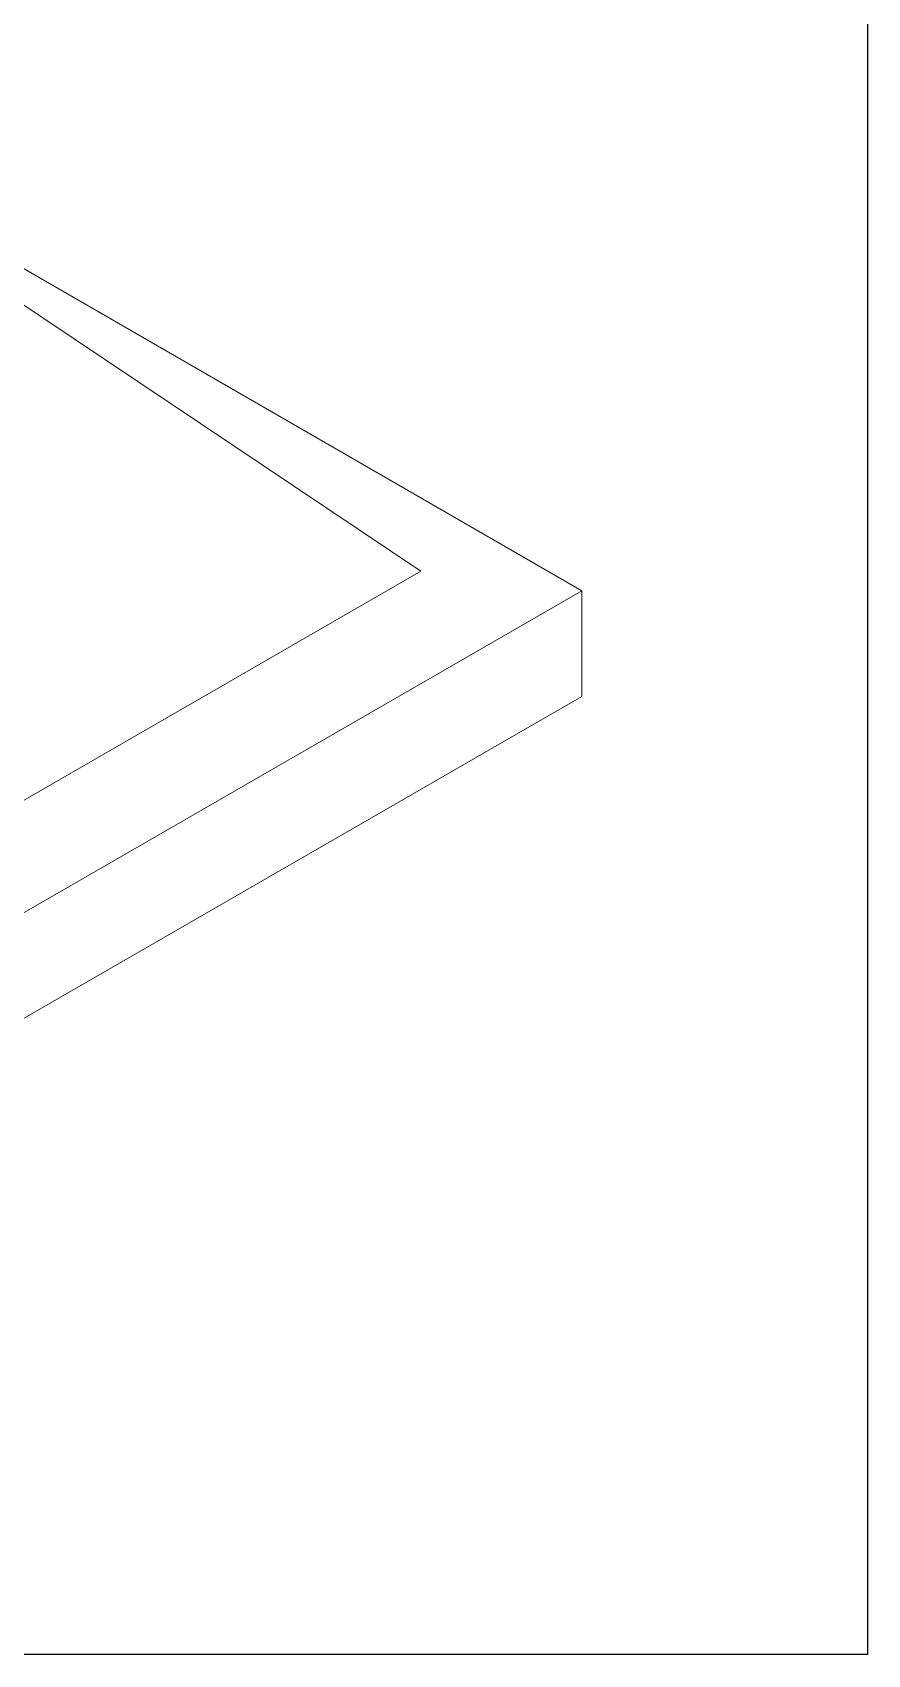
# Model space of a CAD drawing. Header units: millimetres. Extents: x 26816 to 90584, y 11074 to 56542.
# Drawn here: x 80577 to 90584, y 11074 to 30522 of the extents above; entities that cross this region are included whole.
import ezdxf

# ---------------------------------------------------------------- set-up
doc = ezdxf.new("R2010")
doc.units = ezdxf.units.MM
doc.layers.add('MAU_TÍM', color=4, linetype='Continuous', lineweight=25)
doc.layers.add('MAU_XAM', color=8, linetype='Continuous')

msp = doc.modelspace()

# ---------------------------------------------------------------- linework, layer by layer
at = {"layer": 'MAU_TÍM', "color": 4}
msp.add_lwpolyline([(26816, 56542), (90584, 56542), (90584, 11074), (26816, 11074)], close=True, dxfattribs=at)
at = {"layer": 'MAU_XAM', "linetype": 'Continuous', "lineweight": 0}
for p, q in [((87160, 23828), (77703, 29287)), ((80327, 27354), (85233, 24062)), ((73919, 17531), (85233, 24062)), ((69093, 13398), (87160, 23828)), ((87160, 22562), (87160, 23828)), ((69093, 12133), (87160, 22562))]:
    msp.add_line(p, q, dxfattribs=at)

doc.saveas('drawing.dxf')
